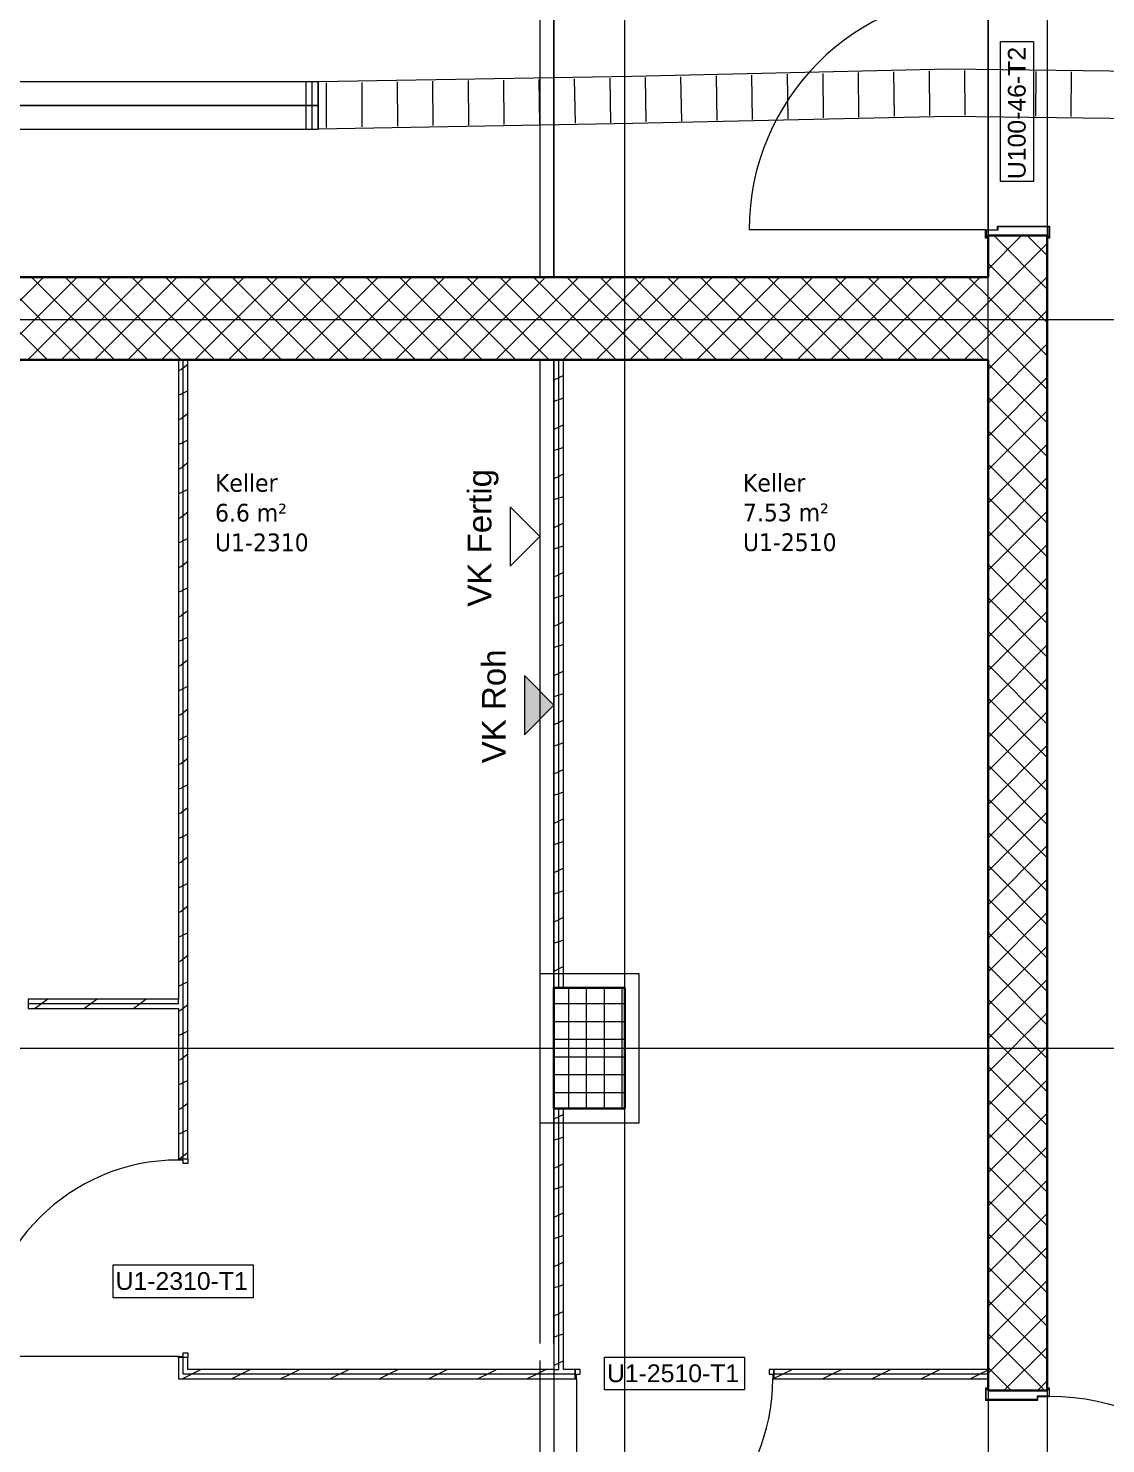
# Model space of a CAD drawing. Extents: x -982 to 937, y -179 to 616.
# Drawn here: x -23.4 to 67.7, y 127.4 to 247 of the extents above; entities that cross this region are included whole.
import ezdxf
from ezdxf.lldxf.tags import DXFTag

# ---------------------------------------------------------------- set-up
doc = ezdxf.new("R2010")
doc.units = 0
doc.layers.get('0').update_dxf_attribs({"lineweight": 13})
for name, color, linetype, lineweight in [('A-____-NOTE-TEXT', 7, 'Continuous', 9), ('A-AREA-____-IDEN', 7, 'Continuous', 5), ('A-DOOR-____-IDEN', 7, 'Continuous', 5), ('A-DOOR-____-OTLN', 7, 'Continuous', 9), ('A-DOOR-FRAM-MCUT', 7, 'Continuous', 9), ('A-DOOR-OPNG-OTLN', 7, 'Continuous', 9), ('A-FLOR-____-OTLN', 7, 'Continuous', 9), ('A-FLOR-____-OVHD', 7, 'Strichpunkt - Fein', 9), ('A-WALL-____-MCUT', 7, 'Continuous', 35), ('A-WALL-____-PATT', 7, 'Continuous', 35), ('A-WALL-FNSH-MCUT', 7, 'Continuous', 35), ('S-COLS-____-MCUT', 7, 'Continuous', 35), ('S-COLS-____-OTLN', 7, 'Continuous', 9), ('S-GRID-____-OTLN', 7, 'Continuous', 5)]:
    doc.layers.add(name, color=color, linetype=linetype, lineweight=lineweight)
doc.layers.add('EL01_WAN_Röhre Boden', color=7, linetype='Continuous', lineweight=13, true_color=0xff6666)
doc.styles.get("Standard").update_dxf_attribs({"font": 'arial.ttf'})
tags = doc.linetypes.add('_Rasterlinie_', pattern=[0.375, 0.2, -0.05, 0.075, -0.05]).pattern_tags.tags
tags[10:11] = [DXFTag(74, 4), DXFTag(75, 0), DXFTag(340, '0'), DXFTag(46, 1.0), DXFTag(50, 0.0), DXFTag(44, 0.0), DXFTag(45, 0.0)]
tags[8:9] = [DXFTag(74, 4), DXFTag(75, 0), DXFTag(340, '0'), DXFTag(46, 1.0), DXFTag(50, 0.0), DXFTag(44, 0.0), DXFTag(45, 0.0)]
tags[6:7] = [DXFTag(74, 4), DXFTag(75, 0), DXFTag(340, '0'), DXFTag(46, 1.0), DXFTag(50, 0.0), DXFTag(44, 0.0), DXFTag(45, 0.0)]
tags[4:5] = [DXFTag(74, 4), DXFTag(75, 0), DXFTag(340, '0'), DXFTag(46, 1.0), DXFTag(50, 0.0), DXFTag(44, 0.0), DXFTag(45, 0.0)]
tags = doc.linetypes.add('ACAD_ISO03W100', pattern=[30, 12, -18]).pattern_tags.tags
tags[6:7] = [DXFTag(74, 4), DXFTag(75, 0), DXFTag(340, '0'), DXFTag(46, 0.0), DXFTag(50, 0.0), DXFTag(44, 0.0), DXFTag(45, 0.0)]
tags[4:5] = [DXFTag(74, 4), DXFTag(75, 0), DXFTag(340, '0'), DXFTag(46, 0.0), DXFTag(50, 0.0), DXFTag(44, 0.0), DXFTag(45, 0.0)]
tags = doc.linetypes.add('Grundrissdarstellung Sturz', pattern=[0.25, 0.15, -0.05, 0, -0.05]).pattern_tags.tags
tags[10:11] = [DXFTag(74, 4), DXFTag(75, 0), DXFTag(340, '0'), DXFTag(46, 1.0), DXFTag(50, 0.0), DXFTag(44, 0.0), DXFTag(45, 0.0)]
tags[8:9] = [DXFTag(74, 4), DXFTag(75, 0), DXFTag(340, '0'), DXFTag(46, 1.0), DXFTag(50, 0.0), DXFTag(44, 0.0), DXFTag(45, 0.0)]
tags[6:7] = [DXFTag(74, 4), DXFTag(75, 0), DXFTag(340, '0'), DXFTag(46, 1.0), DXFTag(50, 0.0), DXFTag(44, 0.0), DXFTag(45, 0.0)]
tags[4:5] = [DXFTag(74, 4), DXFTag(75, 0), DXFTag(340, '0'), DXFTag(46, 1.0), DXFTag(50, 0.0), DXFTag(44, 0.0), DXFTag(45, 0.0)]
tags = doc.linetypes.add('Strichpunkt - Fein', pattern=[0.2, 0.1, -0.05, 0, -0.05]).pattern_tags.tags
tags[10:11] = [DXFTag(74, 4), DXFTag(75, 0), DXFTag(340, '0'), DXFTag(46, 1.0), DXFTag(50, 0.0), DXFTag(44, 0.0), DXFTag(45, 0.0)]
tags[8:9] = [DXFTag(74, 4), DXFTag(75, 0), DXFTag(340, '0'), DXFTag(46, 1.0), DXFTag(50, 0.0), DXFTag(44, 0.0), DXFTag(45, 0.0)]
tags[6:7] = [DXFTag(74, 4), DXFTag(75, 0), DXFTag(340, '0'), DXFTag(46, 1.0), DXFTag(50, 0.0), DXFTag(44, 0.0), DXFTag(45, 0.0)]
tags[4:5] = [DXFTag(74, 4), DXFTag(75, 0), DXFTag(340, '0'), DXFTag(46, 1.0), DXFTag(50, 0.0), DXFTag(44, 0.0), DXFTag(45, 0.0)]
tags = doc.linetypes.add('STRICHPUNKT2', pattern=[12.7, 6.35, -3.175, 0, -3.175]).pattern_tags.tags
tags[10:11] = [DXFTag(74, 4), DXFTag(75, 0), DXFTag(340, '0'), DXFTag(46, 0.0), DXFTag(50, 0.0), DXFTag(44, 0.0), DXFTag(45, 0.0)]
tags[8:9] = [DXFTag(74, 4), DXFTag(75, 0), DXFTag(340, '0'), DXFTag(46, 0.0), DXFTag(50, 0.0), DXFTag(44, 0.0), DXFTag(45, 0.0)]
tags[6:7] = [DXFTag(74, 4), DXFTag(75, 0), DXFTag(340, '0'), DXFTag(46, 0.0), DXFTag(50, 0.0), DXFTag(44, 0.0), DXFTag(45, 0.0)]
tags[4:5] = [DXFTag(74, 4), DXFTag(75, 0), DXFTag(340, '0'), DXFTag(46, 0.0), DXFTag(50, 0.0), DXFTag(44, 0.0), DXFTag(45, 0.0)]

# ---------------------------------------------------------------- blocks, each defined once
blk = doc.blocks.new('Referenz-A0UJ2GQRXE', base_point=(-954.02, -167.52))
at = {"layer": 'A-____-NOTE-TEXT', "color": 0, "linetype": 'Continuous', "lineweight": 5, "ltscale": 0.13}
for p, q in [((17.34, 206.56), (17.34, 201.56)), ((19.84, 204.06), (17.34, 206.56)), ((17.34, 201.56), (19.84, 204.06)), ((18.54, 192.3), (18.54, 187.3)), ((21.04, 189.8), (18.54, 192.3)), ((18.54, 187.3), (21.04, 189.8))]:
    blk.add_line(p, q, dxfattribs=at)
for points in [[(18.54, 189.8), (18.54, 192.3), (21.04, 189.8)], [(18.54, 189.8), (21.04, 189.8), (18.54, 187.3)]]:
    blk.add_solid(points, dxfattribs=at)
at = {"layer": 'A-DOOR-____-IDEN', "color": 0, "linetype": 'Continuous', "ltscale": 0.13}
for p, q in [((58.8, 234.07), (58.8, 245.91)), ((58.8, 245.91), (61.58, 245.91)), ((61.58, 245.91), (61.58, 234.07)), ((61.58, 234.07), (58.8, 234.07)), ((-16.23, 142.48), (-4.39, 142.48)), ((-16.23, 139.7), (-16.23, 142.48)), ((-4.39, 142.48), (-4.39, 139.7)), ((-4.39, 139.7), (-16.23, 139.7)), ((25.32, 134.68), (37.16, 134.68)), ((25.32, 131.9), (25.32, 134.68)), ((37.16, 134.68), (37.16, 131.9)), ((37.16, 131.9), (25.32, 131.9))]:
    blk.add_line(p, q, dxfattribs=at)
at = {"layer": 'A-DOOR-____-OTLN', "color": 0, "linetype": 'Grundrissdarstellung Sturz', "ltscale": 0.13}
for p, q in [((57.74, 250.49), (57.74, 229.49)), ((62.74, 250.49), (62.74, 229.49)), ((57.74, 131.84), (57.74, 110.84)), ((62.74, 131.84), (62.74, 110.84))]:
    blk.add_line(p, q, dxfattribs=at)
at = {"layer": 'A-DOOR-FRAM-MCUT', "color": 0, "linetype": 'Continuous', "ltscale": 0.13}
for p, q in [((57.54, 229.99), (58.54, 229.99)), ((57.54, 229.29), (57.54, 229.99)), ((57.58, 229.95), (57.58, 229.33)), ((58.58, 229.95), (57.58, 229.95)), ((58.54, 230.29), (62.94, 230.29)), ((58.54, 229.99), (58.54, 230.29)), ((58.58, 230.25), (58.58, 229.95)), ((62.9, 230.25), (58.58, 230.25)), ((62.9, 229.33), (62.9, 230.25)), ((62.94, 230.29), (62.94, 229.29)), ((57.74, 229.29), (57.54, 229.29)), ((57.58, 229.33), (57.74, 229.33)), ((57.74, 229.33), (57.74, 229.29)), ((62.74, 229.33), (62.9, 229.33)), ((62.74, 229.29), (62.74, 229.33)), ((62.94, 229.29), (62.74, 229.29)), ((-10.71, 151.44), (-9.91, 151.44)), ((-10.71, 151.34), (-10.71, 151.44)), ((-10.31, 151.34), (-10.71, 151.34)), ((-10.31, 151.04), (-10.31, 151.34)), ((-9.91, 151.04), (-10.31, 151.04)), ((-9.91, 151.44), (-9.91, 151.04)), ((-10.71, 134.74), (-10.31, 134.74)), ((-10.71, 134.64), (-10.71, 134.74)), ((-9.91, 134.64), (-10.71, 134.64)), ((-10.31, 135.04), (-9.91, 135.04)), ((-10.31, 134.74), (-10.31, 135.04)), ((-9.91, 135.04), (-9.91, 134.64)), ((23.24, 133.64), (22.84, 133.64)), ((22.84, 133.64), (22.84, 132.84)), ((22.84, 132.84), (22.94, 132.84)), ((22.94, 132.84), (22.94, 133.24)), ((22.94, 133.24), (23.24, 133.24)), ((23.24, 133.24), (23.24, 133.64)), ((39.64, 133.64), (39.24, 133.64)), ((39.24, 133.64), (39.24, 133.24)), ((39.24, 133.24), (39.54, 133.24)), ((39.54, 133.24), (39.54, 132.84)), ((39.54, 132.84), (39.64, 132.84)), ((39.64, 132.84), (39.64, 133.64)), ((57.74, 132.04), (57.54, 132.04)), ((57.54, 132.04), (57.54, 131.04)), ((57.58, 131.08), (57.58, 132)), ((57.58, 132), (57.74, 132)), ((57.74, 132), (57.74, 132.04)), ((62.94, 132.04), (62.74, 132.04)), ((62.74, 132.04), (62.74, 132)), ((62.74, 132), (62.9, 132)), ((62.9, 132), (62.9, 131.38)), ((62.94, 131.34), (62.94, 132.04)), ((57.54, 131.04), (61.94, 131.04)), ((61.9, 131.08), (57.58, 131.08)), ((62.9, 131.38), (61.9, 131.38)), ((61.9, 131.38), (61.9, 131.08)), ((61.94, 131.04), (61.94, 131.34)), ((61.94, 131.34), (62.94, 131.34))]:
    blk.add_line(p, q, dxfattribs=at)
at = {"layer": 'A-DOOR-OPNG-OTLN', "color": 0, "linetype": 'Continuous', "ltscale": 0.13}
for p, q in [((57.54, 229.99), (37.54, 229.99)), ((-10.71, 134.74), (-27.31, 134.74)), ((22.94, 132.84), (22.94, 116.24))]:
    blk.add_line(p, q, dxfattribs=at)
for centre, major_axis in [((57.54, 229.99), (0, 20)), ((-10.71, 134.74), (0, 16.6)), ((22.94, 132.84), (0, -16.6)), ((62.94, 111.34), (20, 0))]:
    blk.add_ellipse(centre, major_axis=major_axis, ratio=1, start_param=0, end_param=1.570796, dxfattribs=at)
at = {"layer": 'A-FLOR-____-OTLN', "color": 0, "linetype": 'Continuous', "ltscale": 0.13}
for p, q in [((57.74, 229.99), (57.74, 249.99)), ((62.74, 249.69), (62.74, 230.29)), ((57.74, 229.49), (57.74, 229.95)), ((62.74, 230.25), (62.74, 229.49))]:
    blk.add_line(p, q, dxfattribs=at)
at = {"layer": 'A-FLOR-____-OVHD', "color": 0, "linetype": 'Strichpunkt - Fein', "ltscale": 0.13}
for p, q in [((19.84, 253.99), (19.84, 225.99)), ((21.04, 225.99), (21.04, 253.99)), ((21.04, 253.99), (21.04, 225.99)), ((19.84, 218.99), (19.84, 135.84)), ((21.04, 135.84), (21.04, 218.99)), ((21.04, 218.99), (21.04, 165.49)), ((28.24, 167.09), (19.84, 167.09)), ((19.84, 167.09), (19.84, 154.49)), ((28.24, 154.49), (28.24, 167.09)), ((21.04, 156.09), (21.04, 136.89)), ((19.84, 154.49), (28.24, 154.49)), ((19.84, 134.39), (19.84, 39.59)), ((21.04, 134.39), (21.04, 103.89))]:
    blk.add_line(p, q, dxfattribs=at)
at = {"layer": 'A-WALL-____-MCUT', "color": 0, "linetype": 'Continuous', "ltscale": 0.35}
for p, q in [((62.74, 229.49), (57.74, 229.49)), ((57.74, 229.49), (57.74, 225.99)), ((62.74, 131.84), (62.74, 229.49)), ((57.74, 225.99), (-131.16, 225.99)), ((-62.36, 218.99), (57.74, 218.99)), ((57.74, 218.99), (57.74, 131.84)), ((57.74, 131.84), (62.74, 131.84))]:
    blk.add_line(p, q, dxfattribs=at)
at = {"layer": 'A-WALL-____-MCUT', "color": 0, "linetype": 'Continuous', "lineweight": 9, "ltscale": 0.13}
for p, q in [((57.74, 218.99), (57.74, 225.99)), ((-10.31, 151.44), (-10.31, 218.99)), ((21.44, 165.89), (21.44, 218.99)), ((-10.71, 164.54), (-23.41, 164.54)), ((-10.71, 164.54), (-10.71, 164.94)), ((21.44, 133.64), (21.44, 155.69)), ((-10.31, 133.24), (-10.31, 134.64)), ((22.84, 133.24), (-10.31, 133.24)), ((21.04, 133.64), (21.44, 133.64)), ((57.74, 133.24), (39.64, 133.24))]:
    blk.add_line(p, q, dxfattribs=at)
at = {"layer": 'A-WALL-____-PATT', "color": 0, "linetype": 'Continuous', "lineweight": 9, "ltscale": 0.13}
for p, q in [((57.74, 229.49), (57.75, 229.49)), ((57.74, 226.66), (60.58, 229.49)), ((57.74, 223.83), (62.74, 228.83)), ((62.74, 224.97), (58.22, 229.49)), ((62.74, 227.8), (61.05, 229.49)), ((62.74, 222.15), (57.74, 227.15)), ((-29.12, 218.99), (-22.12, 225.99)), ((-21.79, 218.99), (-28.79, 225.99)), ((-26.29, 218.99), (-19.29, 225.99)), ((-18.96, 218.99), (-25.96, 225.99)), ((-23.46, 218.99), (-16.46, 225.99)), ((-16.13, 218.99), (-23.13, 225.99)), ((-20.63, 218.99), (-13.63, 225.99)), ((-13.3, 218.99), (-20.3, 225.99)), ((-17.81, 218.99), (-10.81, 225.99)), ((-10.47, 218.99), (-17.47, 225.99)), ((-14.98, 218.99), (-7.98, 225.99)), ((-7.65, 218.99), (-14.65, 225.99)), ((-12.15, 218.99), (-5.15, 225.99)), ((-4.82, 218.99), (-11.82, 225.99)), ((-9.32, 218.99), (-2.32, 225.99)), ((-1.99, 218.99), (-8.99, 225.99)), ((-6.49, 218.99), (0.51, 225.99)), ((0.84, 218.99), (-6.16, 225.99)), ((-3.66, 218.99), (3.34, 225.99)), ((3.67, 218.99), (-3.33, 225.99)), ((-0.84, 218.99), (6.16, 225.99)), ((6.5, 218.99), (-0.5, 225.99)), ((1.99, 218.99), (8.99, 225.99)), ((9.33, 218.99), (2.33, 225.99)), ((4.82, 218.99), (11.82, 225.99)), ((12.15, 218.99), (5.15, 225.99)), ((7.65, 218.99), (14.65, 225.99)), ((14.98, 218.99), (7.98, 225.99)), ((10.48, 218.99), (17.48, 225.99)), ((17.81, 218.99), (10.81, 225.99)), ((13.31, 218.99), (20.31, 225.99)), ((20.64, 218.99), (13.64, 225.99)), ((16.13, 218.99), (23.13, 225.99)), ((23.47, 218.99), (16.47, 225.99)), ((18.96, 218.99), (25.96, 225.99)), ((26.3, 218.99), (19.3, 225.99)), ((21.79, 218.99), (28.79, 225.99)), ((29.12, 218.99), (22.12, 225.99)), ((24.62, 218.99), (31.62, 225.99)), ((31.95, 218.99), (24.95, 225.99)), ((27.45, 218.99), (34.45, 225.99)), ((34.78, 218.99), (27.78, 225.99)), ((30.28, 218.99), (37.28, 225.99)), ((37.61, 218.99), (30.61, 225.99)), ((33.11, 218.99), (40.11, 225.99)), ((40.44, 218.99), (33.44, 225.99)), ((35.93, 218.99), (42.93, 225.99)), ((43.27, 218.99), (36.27, 225.99)), ((38.76, 218.99), (45.76, 225.99)), ((46.09, 218.99), (39.09, 225.99)), ((41.59, 218.99), (48.59, 225.99)), ((48.92, 218.99), (41.92, 225.99)), ((44.42, 218.99), (51.42, 225.99)), ((51.75, 218.99), (44.75, 225.99)), ((47.25, 218.99), (54.25, 225.99)), ((54.58, 218.99), (47.58, 225.99)), ((50.08, 218.99), (57.08, 225.99)), ((57.41, 218.99), (50.41, 225.99)), ((57.74, 221.49), (53.24, 225.99)), ((57.74, 224.32), (56.07, 225.99)), ((57.74, 221), (62.74, 226)), ((52.9, 218.99), (57.74, 223.83)), ((62.74, 219.32), (57.74, 224.32)), ((57.74, 218.17), (62.74, 223.17)), ((62.74, 216.49), (57.74, 221.49)), ((55.73, 218.99), (57.74, 221)), ((57.74, 215.34), (62.74, 220.34)), ((-10.46, 218.18), (-10.71, 218.06)), ((-10.31, 218.3), (-10.49, 218.17)), ((-9.91, 218.6), (-10.31, 218.3)), ((62.74, 213.66), (57.74, 218.66)), ((21.44, 217.47), (21.04, 217.27)), ((21.84, 217.67), (21.44, 217.47)), ((57.74, 212.52), (62.74, 217.52)), ((-10.48, 216.08), (-10.71, 216)), ((-10.31, 216.17), (-10.46, 216.1)), ((-9.91, 216.37), (-10.31, 216.17)), ((21.44, 215.61), (21.04, 215.48)), ((21.84, 215.75), (21.44, 215.61)), ((62.74, 210.83), (57.74, 215.83)), ((-9.91, 214.44), (-10.31, 214.14)), ((57.74, 209.69), (62.74, 214.69)), ((-10.46, 214.02), (-10.71, 213.89)), ((-10.31, 214.14), (-10.49, 214.01)), ((21.44, 213.31), (21.04, 213.11)), ((21.84, 213.51), (21.44, 213.31)), ((-10.48, 211.92), (-10.71, 211.84)), ((-10.31, 212.01), (-10.46, 211.93)), ((-9.91, 212.21), (-10.31, 212.01)), ((62.74, 208), (57.74, 213)), ((57.74, 206.86), (62.74, 211.86)), ((21.44, 211.45), (21.04, 211.32)), ((21.84, 211.58), (21.44, 211.45)), ((-10.46, 209.85), (-10.71, 209.73)), ((-10.31, 209.97), (-10.49, 209.84)), ((-9.91, 210.27), (-10.31, 209.97)), ((62.74, 205.17), (57.74, 210.17)), ((21.44, 209.14), (21.04, 208.94)), ((21.84, 209.34), (21.44, 209.14)), ((57.74, 204.03), (62.74, 209.03)), ((-10.48, 207.75), (-10.71, 207.67)), ((-10.31, 207.84), (-10.46, 207.77)), ((-9.91, 208.04), (-10.31, 207.84)), ((21.44, 207.29), (21.04, 207.15)), ((21.84, 207.42), (21.44, 207.29)), ((62.74, 202.35), (57.74, 207.35)), ((-9.91, 206.11), (-10.31, 205.81)), ((57.74, 201.2), (62.74, 206.2)), ((-10.46, 205.69), (-10.71, 205.56)), ((-10.31, 205.81), (-10.48, 205.68)), ((21.44, 204.98), (21.04, 204.78)), ((21.84, 205.18), (21.44, 204.98)), ((-10.48, 203.59), (-10.71, 203.51)), ((-10.31, 203.68), (-10.46, 203.6)), ((-9.91, 203.88), (-10.31, 203.68)), ((62.74, 199.52), (57.74, 204.52)), ((21.44, 203.12), (21.04, 202.99)), ((21.84, 203.25), (21.44, 203.12)), ((57.74, 198.37), (62.74, 203.37)), ((-10.46, 201.52), (-10.71, 201.4)), ((-10.31, 201.64), (-10.48, 201.51)), ((-9.91, 201.94), (-10.31, 201.64)), ((62.74, 196.69), (57.74, 201.69)), ((21.44, 200.81), (21.04, 200.61)), ((21.84, 201.01), (21.44, 200.81)), ((57.74, 195.55), (62.74, 200.55)), ((-10.48, 199.42), (-10.71, 199.35)), ((-10.31, 199.52), (-10.46, 199.44)), ((-9.91, 199.72), (-10.31, 199.52)), ((21.44, 198.96), (21.04, 198.82)), ((21.84, 199.09), (21.44, 198.96)), ((62.74, 193.86), (57.74, 198.86)), ((-10.31, 197.48), (-10.48, 197.35)), ((-9.91, 197.78), (-10.31, 197.48)), ((57.74, 192.72), (62.74, 197.72)), ((-10.46, 197.36), (-10.71, 197.23)), ((21.44, 196.65), (21.04, 196.45)), ((21.84, 196.85), (21.44, 196.65)), ((-10.48, 195.26), (-10.71, 195.18)), ((-10.31, 195.35), (-10.46, 195.27)), ((-9.91, 195.55), (-10.31, 195.35)), ((62.74, 191.03), (57.74, 196.03)), ((21.44, 194.79), (21.04, 194.66)), ((21.84, 194.92), (21.44, 194.79)), ((57.74, 189.89), (62.74, 194.89)), ((-10.46, 193.19), (-10.71, 193.07)), ((-10.31, 193.31), (-10.48, 193.18)), ((-9.91, 193.61), (-10.31, 193.31)), ((21.84, 192.68), (21.44, 192.48)), ((62.74, 188.2), (57.74, 193.2)), ((21.44, 192.48), (21.04, 192.28)), ((57.74, 187.06), (62.74, 192.06)), ((-10.48, 191.09), (-10.71, 191.02)), ((-10.31, 191.19), (-10.46, 191.11)), ((-9.91, 191.39), (-10.31, 191.19)), ((21.44, 190.63), (21.04, 190.49)), ((21.84, 190.76), (21.44, 190.63)), ((62.74, 185.38), (57.74, 190.38)), ((-10.31, 189.15), (-10.48, 189.02)), ((-9.91, 189.45), (-10.31, 189.15)), ((57.74, 184.23), (62.74, 189.23)), ((-10.46, 189.03), (-10.71, 188.9)), ((21.44, 188.32), (21.04, 188.12)), ((21.84, 188.52), (21.44, 188.32)), ((-10.48, 186.93), (-10.71, 186.85)), ((-10.31, 187.02), (-10.46, 186.94)), ((-9.91, 187.22), (-10.31, 187.02)), ((62.74, 182.55), (57.74, 187.55)), ((21.44, 186.46), (21.04, 186.33)), ((21.84, 186.6), (21.44, 186.46)), ((57.74, 181.4), (62.74, 186.4)), ((-10.46, 184.86), (-10.71, 184.74)), ((-10.31, 184.98), (-10.48, 184.85)), ((-9.91, 185.28), (-10.31, 184.98)), ((21.84, 184.35), (21.44, 184.15)), ((62.74, 179.72), (57.74, 184.72)), ((21.44, 184.15), (21.04, 183.95)), ((57.74, 178.57), (62.74, 183.57)), ((-10.48, 182.76), (-10.71, 182.69)), ((-10.31, 182.86), (-10.46, 182.78)), ((-9.91, 183.06), (-10.31, 182.86)), ((21.44, 182.3), (21.04, 182.16)), ((21.84, 182.43), (21.44, 182.3)), ((-10.46, 180.7), (-10.71, 180.57)), ((-10.31, 180.82), (-10.48, 180.69)), ((-9.91, 181.12), (-10.31, 180.82)), ((62.74, 176.89), (57.74, 181.89)), ((57.74, 175.75), (62.74, 180.75)), ((21.44, 179.99), (21.04, 179.79)), ((21.84, 180.19), (21.44, 179.99)), ((-10.48, 178.6), (-10.71, 178.52)), ((-10.31, 178.69), (-10.46, 178.61)), ((-9.91, 178.89), (-10.31, 178.69)), ((62.74, 174.06), (57.74, 179.06)), ((21.44, 178.13), (21.04, 178)), ((21.84, 178.27), (21.44, 178.13)), ((57.74, 172.92), (62.74, 177.92)), ((-10.46, 176.53), (-10.71, 176.41)), ((-10.31, 176.65), (-10.48, 176.52)), ((-9.91, 176.95), (-10.31, 176.65)), ((21.84, 176.02), (21.44, 175.82)), ((62.74, 171.23), (57.74, 176.23)), ((-9.91, 174.73), (-10.31, 174.53)), ((21.44, 175.82), (21.04, 175.62)), ((57.74, 170.09), (62.74, 175.09)), ((-10.48, 174.43), (-10.71, 174.36)), ((-10.31, 174.53), (-10.46, 174.45)), ((21.44, 173.97), (21.04, 173.83)), ((21.84, 174.1), (21.44, 173.97)), ((-10.46, 172.37), (-10.71, 172.24)), ((-10.31, 172.49), (-10.48, 172.36)), ((-9.91, 172.79), (-10.31, 172.49)), ((62.74, 168.41), (57.74, 173.41)), ((21.44, 171.66), (21.04, 171.46)), ((21.84, 171.86), (21.44, 171.66)), ((57.74, 167.26), (62.74, 172.26)), ((-10.48, 170.27), (-10.71, 170.19)), ((-10.31, 170.36), (-10.46, 170.28)), ((-9.91, 170.56), (-10.31, 170.36)), ((21.84, 169.94), (21.44, 169.8)), ((62.74, 165.58), (57.74, 170.58)), ((21.44, 169.8), (21.04, 169.67)), ((57.74, 164.43), (62.74, 169.43)), ((-10.46, 168.2), (-10.71, 168.08)), ((-10.31, 168.32), (-10.48, 168.19)), ((-9.91, 168.62), (-10.31, 168.32)), ((21.84, 167.69), (21.44, 167.49)), ((62.74, 162.75), (57.74, 167.75)), ((-9.91, 166.4), (-10.31, 166.2)), ((21.44, 167.49), (21.04, 167.29)), ((57.74, 161.6), (62.74, 166.6)), ((-10.48, 166.11), (-10.71, 166.03)), ((-10.31, 166.2), (-10.46, 166.12)), ((-22.29, 164.54), (-22.82, 164.14)), ((-21.76, 164.94), (-22.29, 164.54)), ((-18.13, 164.54), (-18.66, 164.14)), ((-17.59, 164.94), (-18.13, 164.54)), ((-13.96, 164.54), (-14.49, 164.14)), ((-13.43, 164.94), (-13.96, 164.54)), ((-10.46, 164.04), (-10.71, 163.91)), ((-10.31, 164.16), (-10.48, 164.03)), ((-9.91, 164.46), (-10.31, 164.16)), ((62.74, 159.92), (57.74, 164.92)), ((57.74, 158.78), (62.74, 163.78)), ((-10.47, 161.94), (-10.71, 161.86)), ((-10.31, 162.03), (-10.46, 161.95)), ((-9.91, 162.23), (-10.31, 162.03)), ((62.74, 157.09), (57.74, 162.09)), ((57.74, 155.95), (62.74, 160.95)), ((-10.46, 159.87), (-10.71, 159.75)), ((-10.31, 159.99), (-10.48, 159.86)), ((-9.91, 160.29), (-10.31, 159.99)), ((62.74, 154.26), (57.74, 159.26)), ((-9.91, 158.07), (-10.31, 157.87)), ((57.74, 153.12), (62.74, 158.12)), ((-10.47, 157.78), (-10.71, 157.7)), ((-10.31, 157.87), (-10.46, 157.79)), ((-10.46, 155.71), (-10.71, 155.58)), ((-10.31, 155.83), (-10.48, 155.7)), ((-9.91, 156.13), (-10.31, 155.83)), ((62.74, 151.43), (57.74, 156.43)), ((21.44, 155), (21.04, 154.8)), ((21.84, 155.2), (21.44, 155)), ((57.74, 150.29), (62.74, 155.29)), ((-10.47, 153.61), (-10.71, 153.53)), ((-10.31, 153.7), (-10.46, 153.62)), ((-9.91, 153.9), (-10.31, 153.7)), ((21.84, 153.28), (21.44, 153.14)), ((62.74, 148.61), (57.74, 153.61)), ((21.44, 153.14), (21.04, 153.01)), ((57.74, 147.46), (62.74, 152.46)), ((-10.46, 151.54), (-10.66, 151.44)), ((-10.31, 151.66), (-10.48, 151.54)), ((-9.91, 151.96), (-10.31, 151.66)), ((21.44, 150.83), (21.04, 150.63)), ((21.84, 151.03), (21.44, 150.83)), ((62.74, 145.78), (57.74, 150.78)), ((57.74, 144.63), (62.74, 149.63)), ((21.44, 148.98), (21.04, 148.85)), ((21.84, 149.11), (21.44, 148.98)), ((62.74, 142.95), (57.74, 147.95)), ((21.44, 146.67), (21.04, 146.47)), ((21.84, 146.87), (21.44, 146.67)), ((57.74, 141.81), (62.74, 146.81)), ((21.44, 144.81), (21.04, 144.68)), ((21.84, 144.95), (21.44, 144.81)), ((62.74, 140.12), (57.74, 145.12)), ((57.74, 138.98), (62.74, 143.98)), ((21.44, 142.5), (21.04, 142.3)), ((21.84, 142.7), (21.44, 142.5)), ((62.74, 137.29), (57.74, 142.29)), ((21.44, 140.65), (21.04, 140.52)), ((21.84, 140.78), (21.44, 140.65)), ((57.74, 136.15), (62.74, 141.15)), ((62.74, 134.46), (57.74, 139.46)), ((21.44, 138.34), (21.04, 138.14)), ((21.84, 138.54), (21.44, 138.34)), ((57.74, 133.32), (62.74, 138.32)), ((21.44, 136.49), (21.04, 136.35)), ((21.84, 136.62), (21.44, 136.49)), ((62.53, 131.84), (57.74, 136.64)), ((59.09, 131.84), (62.74, 135.49)), ((21.44, 134.17), (21.04, 133.97)), ((21.84, 134.37), (21.44, 134.17)), ((-10.31, 132.88), (-10.38, 132.84)), ((-9.59, 133.24), (-10.31, 132.88)), ((-8.78, 133.64), (-9.58, 133.24)), ((-5.42, 133.24), (-6.21, 132.84)), ((-4.61, 133.64), (-5.41, 133.24)), ((-1.25, 133.24), (-2.05, 132.84)), ((-0.45, 133.64), (-1.25, 133.24)), ((2.91, 133.24), (2.12, 132.84)), ((3.72, 133.64), (2.92, 133.24)), ((7.08, 133.24), (6.28, 132.84)), ((7.88, 133.64), (7.08, 133.24)), ((11.24, 133.24), (10.45, 132.84)), ((12.05, 133.64), (11.25, 133.24)), ((15.41, 133.24), (14.61, 132.84)), ((16.21, 133.64), (15.41, 133.24)), ((19.58, 133.24), (18.78, 132.84)), ((20.38, 133.64), (19.58, 133.24)), ((40.4, 133.24), (39.64, 132.86)), ((41.2, 133.64), (40.4, 133.24)), ((44.57, 133.24), (43.77, 132.84)), ((45.37, 133.64), (44.57, 133.24)), ((48.73, 133.24), (47.93, 132.84)), ((49.53, 133.64), (48.73, 133.24)), ((52.9, 133.24), (52.1, 132.84)), ((53.7, 133.64), (52.9, 133.24)), ((57.06, 133.24), (56.26, 132.84)), ((57.74, 133.58), (57.06, 133.24)), ((59.71, 131.84), (57.74, 133.81)), ((61.92, 131.84), (62.74, 132.66))]:
    blk.add_line(p, q, dxfattribs=at)
at = {"layer": 'A-WALL-FNSH-MCUT', "color": 0, "linetype": 'Continuous', "lineweight": 9, "ltscale": 0.13}
for p, q in [((-10.71, 218.99), (-10.71, 164.94)), ((-9.91, 151.44), (-9.91, 218.99)), ((21.04, 218.99), (21.04, 165.89)), ((21.84, 165.89), (21.84, 218.99)), ((21.04, 165.89), (21.84, 165.89)), ((-10.71, 164.94), (-23.41, 164.94)), ((-23.41, 164.94), (-23.41, 164.14)), ((-23.41, 164.14), (-10.71, 164.14)), ((-10.71, 164.14), (-10.71, 151.44)), ((21.04, 155.69), (21.04, 133.64)), ((21.84, 155.69), (21.04, 155.69)), ((21.84, 133.64), (21.84, 155.69)), ((-10.71, 151.44), (-9.91, 151.44)), ((-10.71, 134.64), (-10.71, 132.84)), ((-9.91, 134.64), (-10.71, 134.64)), ((-9.91, 133.64), (-9.91, 134.64)), ((-10.71, 132.84), (22.84, 132.84)), ((21.04, 133.64), (-9.91, 133.64)), ((22.84, 133.64), (21.84, 133.64)), ((22.84, 132.84), (22.84, 133.64)), ((57.74, 133.64), (39.64, 133.64)), ((39.64, 133.64), (39.64, 132.84)), ((39.64, 132.84), (57.74, 132.84))]:
    blk.add_line(p, q, dxfattribs=at)
at = {"layer": 'S-COLS-____-MCUT', "color": 0, "linetype": 'Continuous', "ltscale": 0.35}
for p, q in [((27.04, 165.89), (21.04, 165.89)), ((21.04, 165.89), (21.04, 155.69)), ((27.04, 155.69), (27.04, 165.89)), ((21.04, 155.69), (27.04, 155.69))]:
    blk.add_line(p, q, dxfattribs=at)
at = {"layer": 'S-COLS-____-OTLN', "color": 0, "linetype": 'Continuous', "ltscale": 0.13}
for p, q in [((22.3, 155.69), (22.3, 165.89)), ((23.8, 155.69), (23.8, 165.89)), ((25.3, 155.69), (25.3, 165.89)), ((26.8, 155.69), (26.8, 165.89)), ((21.04, 164.56), (27.04, 164.56)), ((21.04, 163.06), (27.04, 163.06)), ((21.04, 161.56), (27.04, 161.56)), ((21.04, 160.06), (27.04, 160.06)), ((21.04, 158.56), (27.04, 158.56)), ((21.04, 157.06), (27.04, 157.06))]:
    blk.add_line(p, q, dxfattribs=at)
at = {"layer": 'S-GRID-____-OTLN', "color": 0, "linetype": '_Rasterlinie_', "ltscale": 0.13}
for p, q in [((27.04, -167.52), (27.04, 427.26)), ((-938.86, 222.39), (306.33, 222.39)), ((-948.54, 160.79), (290.33, 160.79))]:
    blk.add_line(p, q, dxfattribs=at)
at = {"layer": 'A-____-NOTE-TEXT', "color": 0, "linetype": 'Continuous', "lineweight": 5, "ltscale": 0.13, "char_height": 2, "attachment_point": 1, "rotation": 90}
for s, insert in [('{\\fArial;VK Fertig}', (13.75, 198.12)), ('{\\fArial;VK Roh}', (14.95, 184.88))]:
    blk.add_mtext(s, dxfattribs=dict(at, insert=insert))
at = {"layer": 'A-AREA-____-IDEN', "color": 0, "linetype": 'Continuous', "ltscale": 0.13, "char_height": 1.5, "attachment_point": 1}
for s, insert in [('{\\W0.9;\\fVerdana;Keller}', (37.02, 209.35)), ('{\\W0.9;\\fVerdana;Keller}', (-7.62, 209.34)), ('{\\W0.9;\\fVerdana;6.6 m²}', (-7.62, 206.82)), ('{\\W0.9;\\fVerdana;7.53 m²}', (37.02, 206.84)), ('{\\W0.9;\\fVerdana;U1-2310}', (-7.62, 204.31)), ('{\\W0.9;\\fVerdana;U1-2510}', (37.02, 204.32))]:
    blk.add_mtext(s, dxfattribs=dict(at, insert=insert))
at = {"layer": 'A-DOOR-____-IDEN', "color": 0, "linetype": 'Continuous', "ltscale": 0.13, "insert": (59.42, 234.27), "char_height": 1.5, "attachment_point": 1, "rotation": 90}
blk.add_mtext('{\\fArial;U100-46-T2}', dxfattribs=at)
at = {"layer": 'A-DOOR-____-IDEN', "color": 0, "linetype": 'Continuous', "ltscale": 0.13, "char_height": 1.5, "attachment_point": 1}
for s, insert in [('{\\fArial;U1-2310-T1}', (-16.03, 141.86)), ('{\\fArial;U1-2510-T1}', (25.52, 134.06))]:
    blk.add_mtext(s, dxfattribs=dict(at, insert=insert))
blk = doc.blocks.new('Wickelfalzrohr-A0UJ2GR3XE', base_point=(-119.41, 238.5))
at = {"color": 0, "linetype": 'ByBlock', "lineweight": -2, "ltscale": 0.13}
for p, q in [((0.59, 242.5), (-119.41, 242.5)), ((-119.41, 241.33), (-119.41, 242.5)), ((0.59, 241.33), (0.59, 242.5)), ((-119.41, 239.68), (-119.41, 241.33)), ((0.59, 239.68), (0.59, 241.33)), ((-119.41, 238.5), (-119.41, 239.68)), ((0.59, 238.5), (0.59, 239.68)), ((-119.41, 238.5), (0.59, 238.5))]:
    blk.add_line(p, q, dxfattribs=at)
at = {"color": 0, "linetype": 'STRICHPUNKT2', "lineweight": 25, "ltscale": 0.25}
blk.add_line((-119.41, 240.5), (0.59, 240.5), dxfattribs=at)
blk = doc.blocks.new('Flexrohr-A0UJ2GTDXE', base_point=(1.09, 116.62))
at = {"color": 0, "linetype": 'ByBlock', "lineweight": -2, "ltscale": 0.13}
for p, q in [((27.62, 242.96), (1.09, 242.5)), ((54.44, 243.57), (27.62, 242.96)), ((31.75, 242.93), (31.82, 239.17)), ((34.75, 243), (34.81, 239.24)), ((37.75, 243.07), (37.81, 239.31)), ((40.75, 243.14), (40.8, 239.38)), ((43.76, 243.21), (43.8, 239.45)), ((46.76, 243.28), (46.79, 239.52)), ((49.76, 243.34), (49.79, 239.58)), ((52.76, 243.41), (52.79, 239.65)), ((81.25, 243.25), (54.44, 243.57)), ((55.76, 243.44), (55.78, 239.68)), ((58.77, 243.4), (58.77, 239.64)), ((61.78, 243.36), (61.76, 239.6)), ((64.78, 243.33), (64.75, 239.57)), ((1.09, 242.5), (1.09, 238.5)), ((1.79, 242.4), (1.79, 238.64)), ((4.78, 242.45), (4.79, 238.69)), ((7.78, 242.5), (7.8, 238.74)), ((10.77, 242.55), (10.8, 238.79)), ((13.77, 242.6), (13.81, 238.84)), ((16.76, 242.65), (16.81, 238.89)), ((19.76, 242.7), (19.81, 238.94)), ((22.76, 242.75), (22.82, 238.99)), ((25.75, 242.8), (25.82, 239.04)), ((28.75, 242.86), (28.82, 239.1)), ((54.46, 239.57), (27.7, 238.96)), ((81.13, 239.25), (54.46, 239.57)), ((27.7, 238.96), (1.09, 238.5))]:
    blk.add_line(p, q, dxfattribs=at)
blk = doc.blocks.new('Wickelfalzrohr-A0UJ2GY7XE', base_point=(0.09, 238.5))
at = {"color": 0, "linetype": 'ByBlock', "lineweight": -2, "ltscale": 0.13}
for p, q in [((1.09, 242.5), (0.09, 242.5)), ((0.09, 241.33), (0.09, 242.5)), ((1.09, 241.33), (1.09, 242.5)), ((0.09, 239.68), (0.09, 241.33)), ((1.09, 239.68), (1.09, 241.33)), ((0.09, 238.5), (0.09, 239.68)), ((1.09, 238.5), (1.09, 239.68)), ((0.09, 238.5), (1.09, 238.5))]:
    blk.add_line(p, q, dxfattribs=at)
at = {"color": 0, "linetype": 'STRICHPUNKT2', "lineweight": 25, "ltscale": 0.25}
blk.add_line((0.09, 240.5), (1.09, 240.5), dxfattribs=at)

msp = doc.modelspace()

# ---------------------------------------------------------------- block references
at = {"color": 9, "lineweight": 25, "ltscale": 0.25, "true_color": 0xc0c0c0}
msp.add_blockref('Referenz-A0UJ2GQRXE', (-954.02, -167.52), dxfattribs=at)
at = {"layer": 'EL01_WAN_Röhre Boden', "color": 6, "linetype": 'ACAD_ISO03W100', "ltscale": 1.3, "true_color": 0xff00ff}
for name, p in [('Flexrohr-A0UJ2GTDXE', (1.09, 116.62)), ('Wickelfalzrohr-A0UJ2GY7XE', (0.09, 238.5))]:
    msp.add_blockref(name, p, dxfattribs=at)
at = {"layer": 'EL01_WAN_Röhre Boden', "color": 6, "linetype": 'ACAD_ISO03W100', "ltscale": 0.13, "true_color": 0xff00ff}
msp.add_blockref('Wickelfalzrohr-A0UJ2GR3XE', (-119.41, 238.5), dxfattribs=at)

doc.saveas('drawing.dxf')
